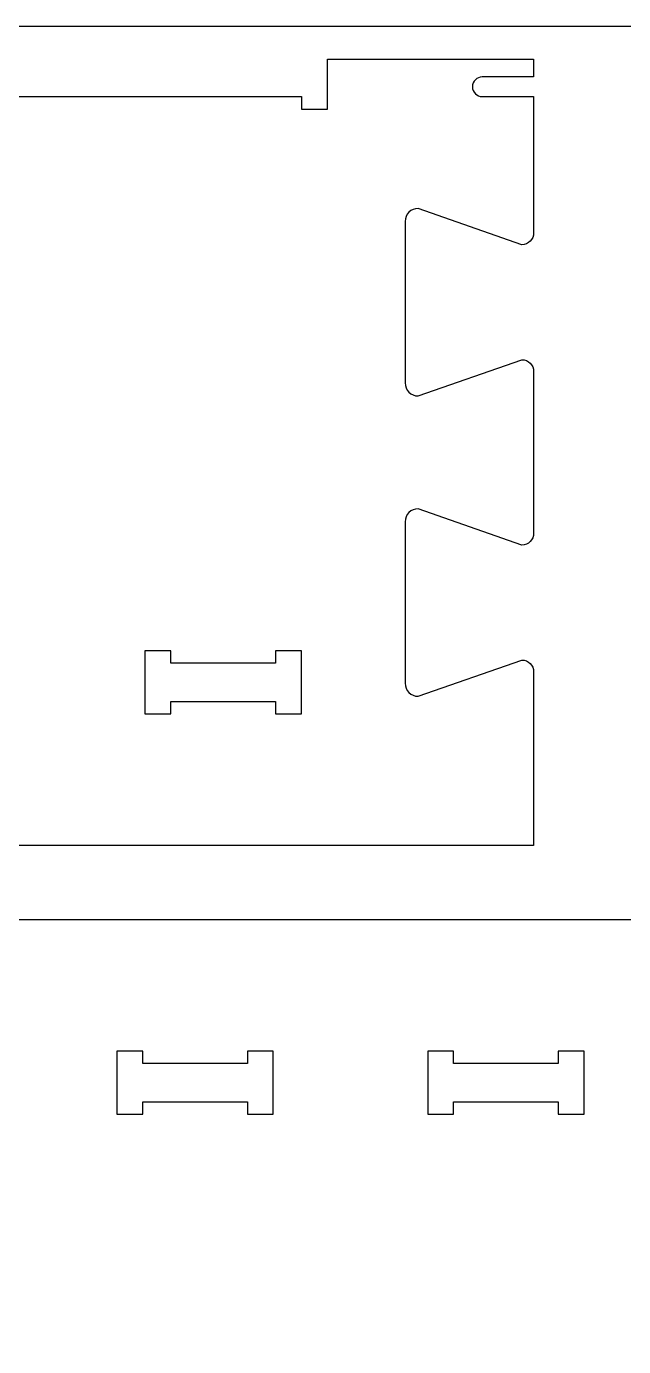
# Model space of a CAD drawing. Extents: x -20252 to -17068, y -84343 to -75479.
# Drawn here: x -18986 to -18698, y -78140 to -77503 of the extents above; entities that cross this region are included whole.
import ezdxf

# ---------------------------------------------------------------- set-up
doc = ezdxf.new("R2010")
doc.units = 0
for name, color, linetype in [('0_SHEET_SPRUCEPLY_2440X122', 1, 'CONTINUOUS'), ('3_ANYTOOL_CUTTHROUGH_INSID', 4, 'CONTINUOUS'), ('4_ANYTOOL_CUTTHROUGH_OUTSI', 5, 'CONTINUOUS')]:
    doc.layers.add(name, color=color, linetype=linetype)

msp = doc.modelspace()

# ---------------------------------------------------------------- linework, layer by layer
at = {"layer": '0_SHEET_SPRUCEPLY_2440X122'}
msp.add_lwpolyline([(-19879.92, -77502.96), (-19879.92, -78722.96), (-17439.92, -78722.96), (-17439.92, -77502.96)], close=True, dxfattribs=at)
at = {"layer": '3_ANYTOOL_CUTTHROUGH_INSID', "color": 4}
for points in [[(-18865.89, -77828.86), (-18865.89, -77834.86), (-18853.39, -77834.86), (-18853.39, -77804.36), (-18865.89, -77804.36), (-18865.89, -77810.36), (-18916.39, -77810.36), (-18916.39, -77804.36), (-18928.89, -77804.36), (-18928.89, -77834.86), (-18916.39, -77834.86), (-18916.39, -77828.86)], [(-18879.46, -78022.16), (-18879.46, -78028.16), (-18866.96, -78028.16), (-18866.96, -77997.66), (-18879.46, -77997.66), (-18879.46, -78003.66), (-18929.96, -78003.66), (-18929.96, -77997.66), (-18942.46, -77997.66), (-18942.46, -78028.16), (-18929.96, -78028.16), (-18929.96, -78022.16)], [(-18779.96, -78003.66), (-18779.96, -77997.66), (-18792.46, -77997.66), (-18792.46, -78028.16), (-18779.96, -78028.16), (-18779.96, -78022.16), (-18729.46, -78022.16), (-18729.46, -78028.16), (-18716.96, -78028.16), (-18716.96, -77997.66), (-18729.46, -77997.66), (-18729.46, -78003.66)]]:
    msp.add_lwpolyline(points, close=True, dxfattribs=at)
at = {"layer": '4_ANYTOOL_CUTTHROUGH_OUTSI', "color": 5}
msp.add_lwpolyline([(-18998.89, -77536.86), (-18891.14, -77536.86), (-18853.39, -77536.86), (-18853.39, -77542.86), (-18840.89, -77542.86), (-18840.89, -77542.61), (-18840.89, -77518.86), (-18741.39, -77518.86), (-18741.39, -77518.86), (-18741.39, -77527.36), (-18766.14, -77527.36), (-18766.14, -77527.36, 1), (-18766.14, -77536.86), (-18741.39, -77536.86), (-18741.39, -77602.61), (-18741.39, -77602.61, -0.412073), (-18747.1, -77608.36), (-18797.06, -77590.88), (-18797.1, -77590.86), (-18797.14, -77590.86), (-18797.14, -77590.86, 0.414214), (-18803.39, -77597.11), (-18803.39, -77675.11, 0.414214), (-18797.14, -77681.36), (-18797.1, -77681.36), (-18797.06, -77681.35), (-18747.1, -77663.86), (-18747.1, -77663.86, -0.412073), (-18741.39, -77669.61), (-18741.39, -77747.61, -0.412073), (-18747.1, -77753.36), (-18797.06, -77735.88), (-18797.1, -77735.86), (-18797.14, -77735.86), (-18797.14, -77735.86, 0.414214), (-18803.39, -77742.11), (-18803.39, -77820.11, 0.414214), (-18797.14, -77826.36), (-18797.1, -77826.36), (-18797.06, -77826.35), (-18747.1, -77808.86), (-18747.1, -77808.86, -0.412073), (-18741.39, -77814.61), (-18741.39, -77898.36), (-19191.14, -77898.36)], format="xyb", dxfattribs=at)
msp.add_lwpolyline([(-19535.69, -77934.16), (-19054.71, -77934.16), (-18754.71, -77934.16), (-18304.96, -77934.16)], dxfattribs=at)

doc.saveas('drawing.dxf')
